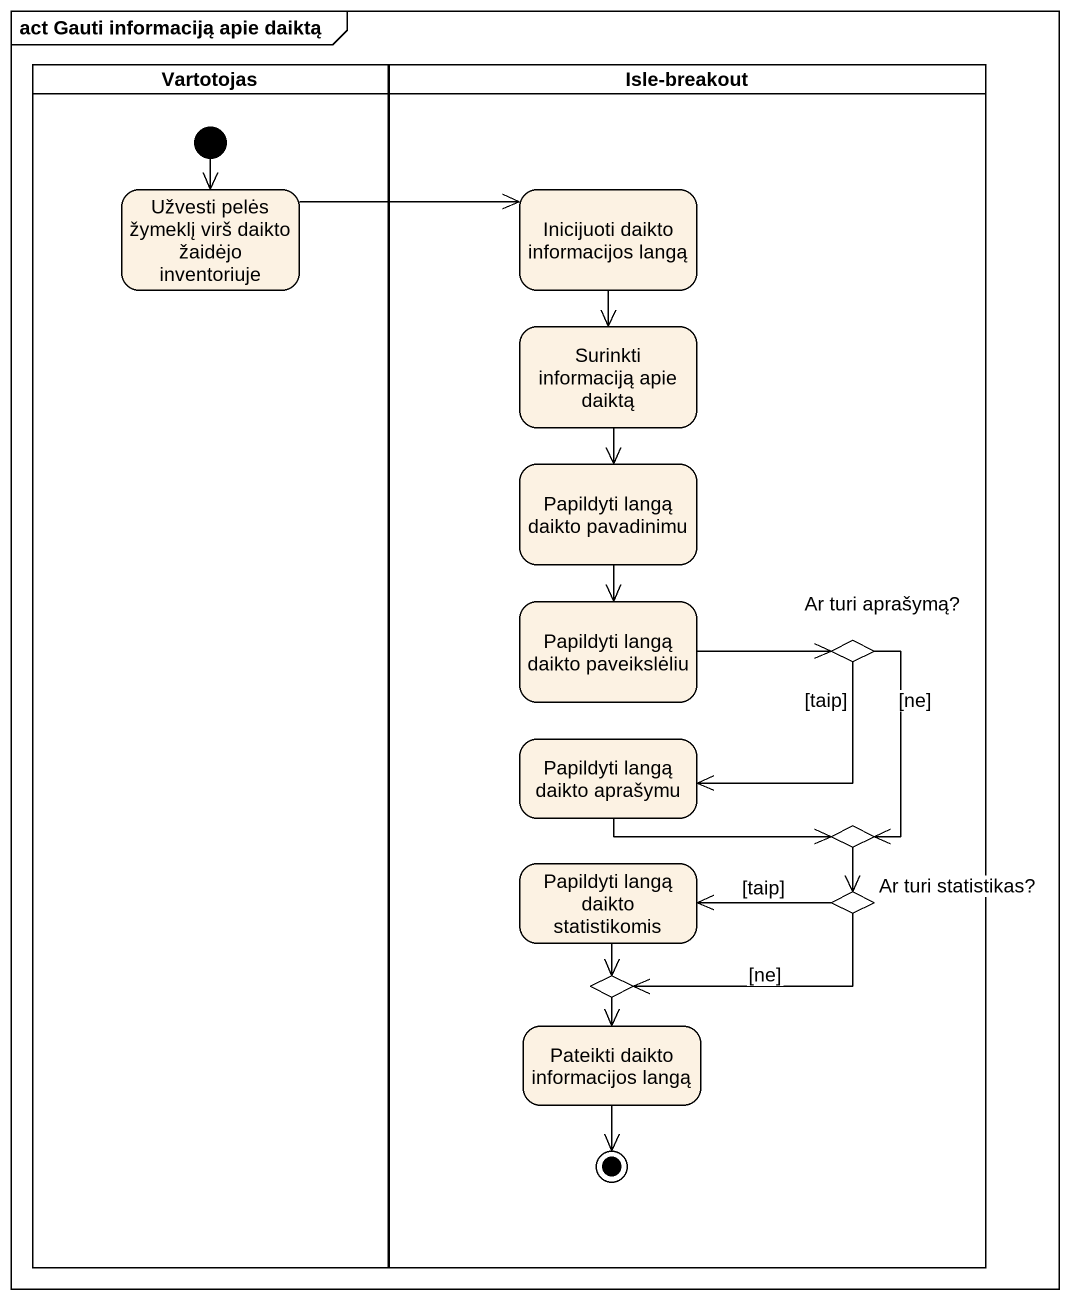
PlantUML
@startuml
mainframe act Gauti informaciją apie daiktą
hide empty description
state Vartotojas <<partition>> {
  state "Užvesti pelės žymeklį virš daikto žaidėjo inventoriuje" as Užvesti_pelės_žymeklį_virš
  [*] --> Užvesti_pelės_žymeklį_virš
}
state "Isle-breakout" as Isle_breakout <<partition>> {
  state "Inicijuoti daikto informacijos langą" as Inicijuoti_daikto
  state "Surinkti informaciją apie daiktą" as Surinkti_informaciją_apie
  state "Papildyti langą daikto pavadinimu" as Papildyti_langą_daikto
  state "Papildyti langą daikto paveikslėliu" as Papildyti_langą_daikto_2
  state "Ar turi aprašymą?" as Ar_turi_aprašymą <<choice>>
  state "Papildyti langą daikto aprašymu" as Papildyti_langą_daikto_3
  state "Papildyti langą daikto statistikomis" as Papildyti_langą_daikto_4
  state choice1 <<choice>>
  state "Ar turi statistikas?" as Ar_turi_statistikas <<choice>>
  state "Pateikti daikto informacijos langą" as Pateikti_daikto
  state choice2 <<choice>>
  Pateikti_daikto --> [*]
}
Užvesti_pelės_žymeklį_virš -right-> Inicijuoti_daikto
Inicijuoti_daikto --> Surinkti_informaciją_apie
Surinkti_informaciją_apie --> Papildyti_langą_daikto
Papildyti_langą_daikto --> Papildyti_langą_daikto_2
Papildyti_langą_daikto_2 -right-> Ar_turi_aprašymą
Ar_turi_aprašymą -left-> Papildyti_langą_daikto_3 : [taip]
Ar_turi_aprašymą --> choice1 : [ne]
Papildyti_langą_daikto_3 -right-> choice1
Papildyti_langą_daikto_4 --> choice2
choice1 --> Ar_turi_statistikas
Ar_turi_statistikas -left-> Papildyti_langą_daikto_4 : [taip]
Ar_turi_statistikas -left-> choice2 : [ne]
choice2 --> Pateikti_daikto
@enduml
